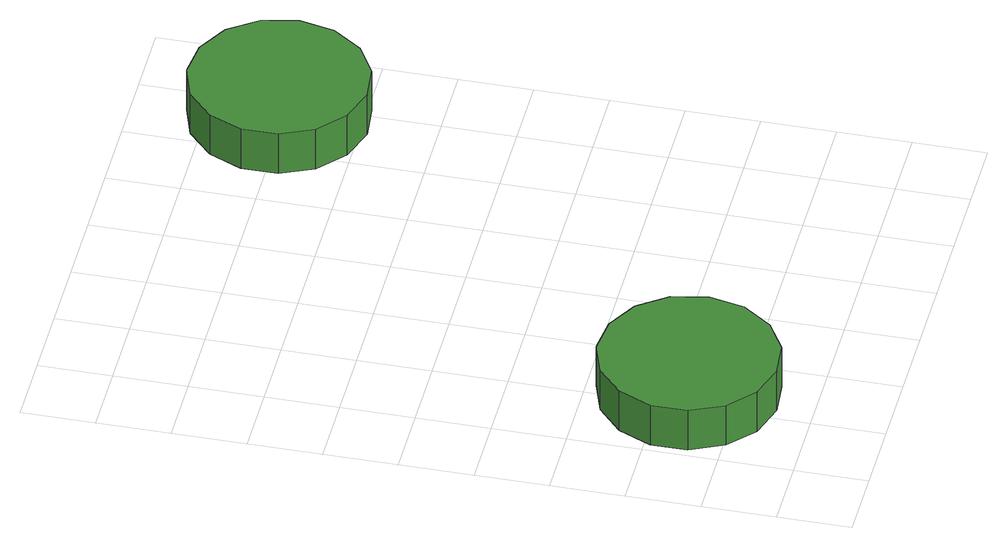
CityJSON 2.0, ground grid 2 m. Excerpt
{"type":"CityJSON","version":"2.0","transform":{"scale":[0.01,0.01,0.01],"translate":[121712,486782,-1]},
"CityObjects":{
"tree1":{"type":"SolitaryVegetationObject","attributes":{"function":"something"},"geometry":[{"type":"MultiSurface","lod":"1","boundaries":[[[0,1,2,3,4,5,6,7,8,9,10,11,12,13,14]],[[15,16,17,18,19,20,21,22,23,24,25,26,27,28,29]],[[0,29,28,1]],[[1,28,27,2]],[[2,27,26,3]],[[3,26,25,4]],[[4,25,24,5]],[[5,24,23,6]],[[6,23,22,7]],[[7,22,21,8]],[[8,21,20,9]],[[9,20,19,10]],[[10,19,18,11]],[[11,18,17,12]],[[12,17,16,13]],[[13,16,15,14]],[[14,15,29,0]]]}]},
"tree2":{"type":"SolitaryVegetationObject","attributes":{"function":"something"},"geometry":[{"type":"MultiSurface","lod":"1","boundaries":[[[30,31,32,33,34,35,36,37,38,39,40,41,42,43,44]],[[45,46,47,48,49,50,51,52,53,54,55,56,57,58,59]],[[30,59,58,31]],[[31,58,57,32]],[[32,57,56,33]],[[33,56,55,34]],[[34,55,54,35]],[[35,54,53,36]],[[36,53,52,37]],[[37,52,51,38]],[[38,51,50,39]],[[39,50,49,40]],[[40,49,48,41]],[[41,48,47,42]],[[42,47,46,43]],[[43,46,45,44]],[[44,45,59,30]]]}]}
},
"vertices":[
[499,335,210],[479,433,210],[420,514,210],[334,563,210],[235,574,210],[140,543,210],[66,476,210],[25,385,210],[25,286,210],[66,195,210],[140,128,210],[235,97,210],[334,107,210],[420,157,210],[479,238,210],[479,238,81],[420,157,81],[334,107,81],[235,97,81],[140,128,81],[66,195,81],[25,286,81],[25,385,81],[66,476,81],[140,543,81],[235,574,81],[334,563,81],[420,514,81],[479,433,81],[499,335,81],
[1305,1598,281],[1284,1696,281],[1226,1777,281],[1139,1826,281],[1040,1837,281],[945,1806,281],[871,1739,281],[831,1648,281],[831,1549,281],[871,1458,281],[945,1391,281],[1040,1360,281],[1139,1370,281],[1226,1420,281],[1284,1501,281],[1284,1501,152],[1226,1420,152],[1139,1370,152],[1040,1360,152],[945,1391,152],[871,1458,152],[831,1549,152],[831,1648,152],[871,1739,152],[945,1806,152],[1040,1837,152],[1139,1826,152],[1226,1777,152],[1284,1696,152],[1305,1598,152]
]}
